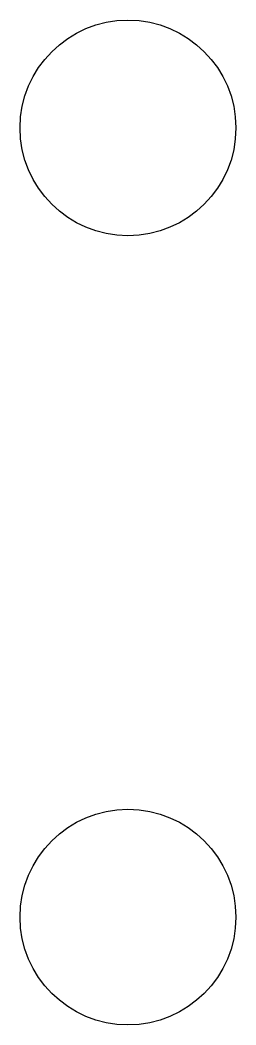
# Model space of a CAD drawing. Header units: inches. Extents: x 25.64 to 26.05, y 184.41 to 186.32.
import ezdxf

# ---------------------------------------------------------------- set-up
doc = ezdxf.new("R2010")
doc.units = ezdxf.units.IN
doc.header["$MEASUREMENT"] = 0
doc.layers.get('0').update_dxf_attribs({"color": 1})

msp = doc.modelspace()

# ---------------------------------------------------------------- linework, layer by layer
for centre in [(25.8468, 186.1131), (25.8468, 184.6131)]:
    msp.add_circle(centre, 0.205)

doc.saveas('drawing.dxf')
